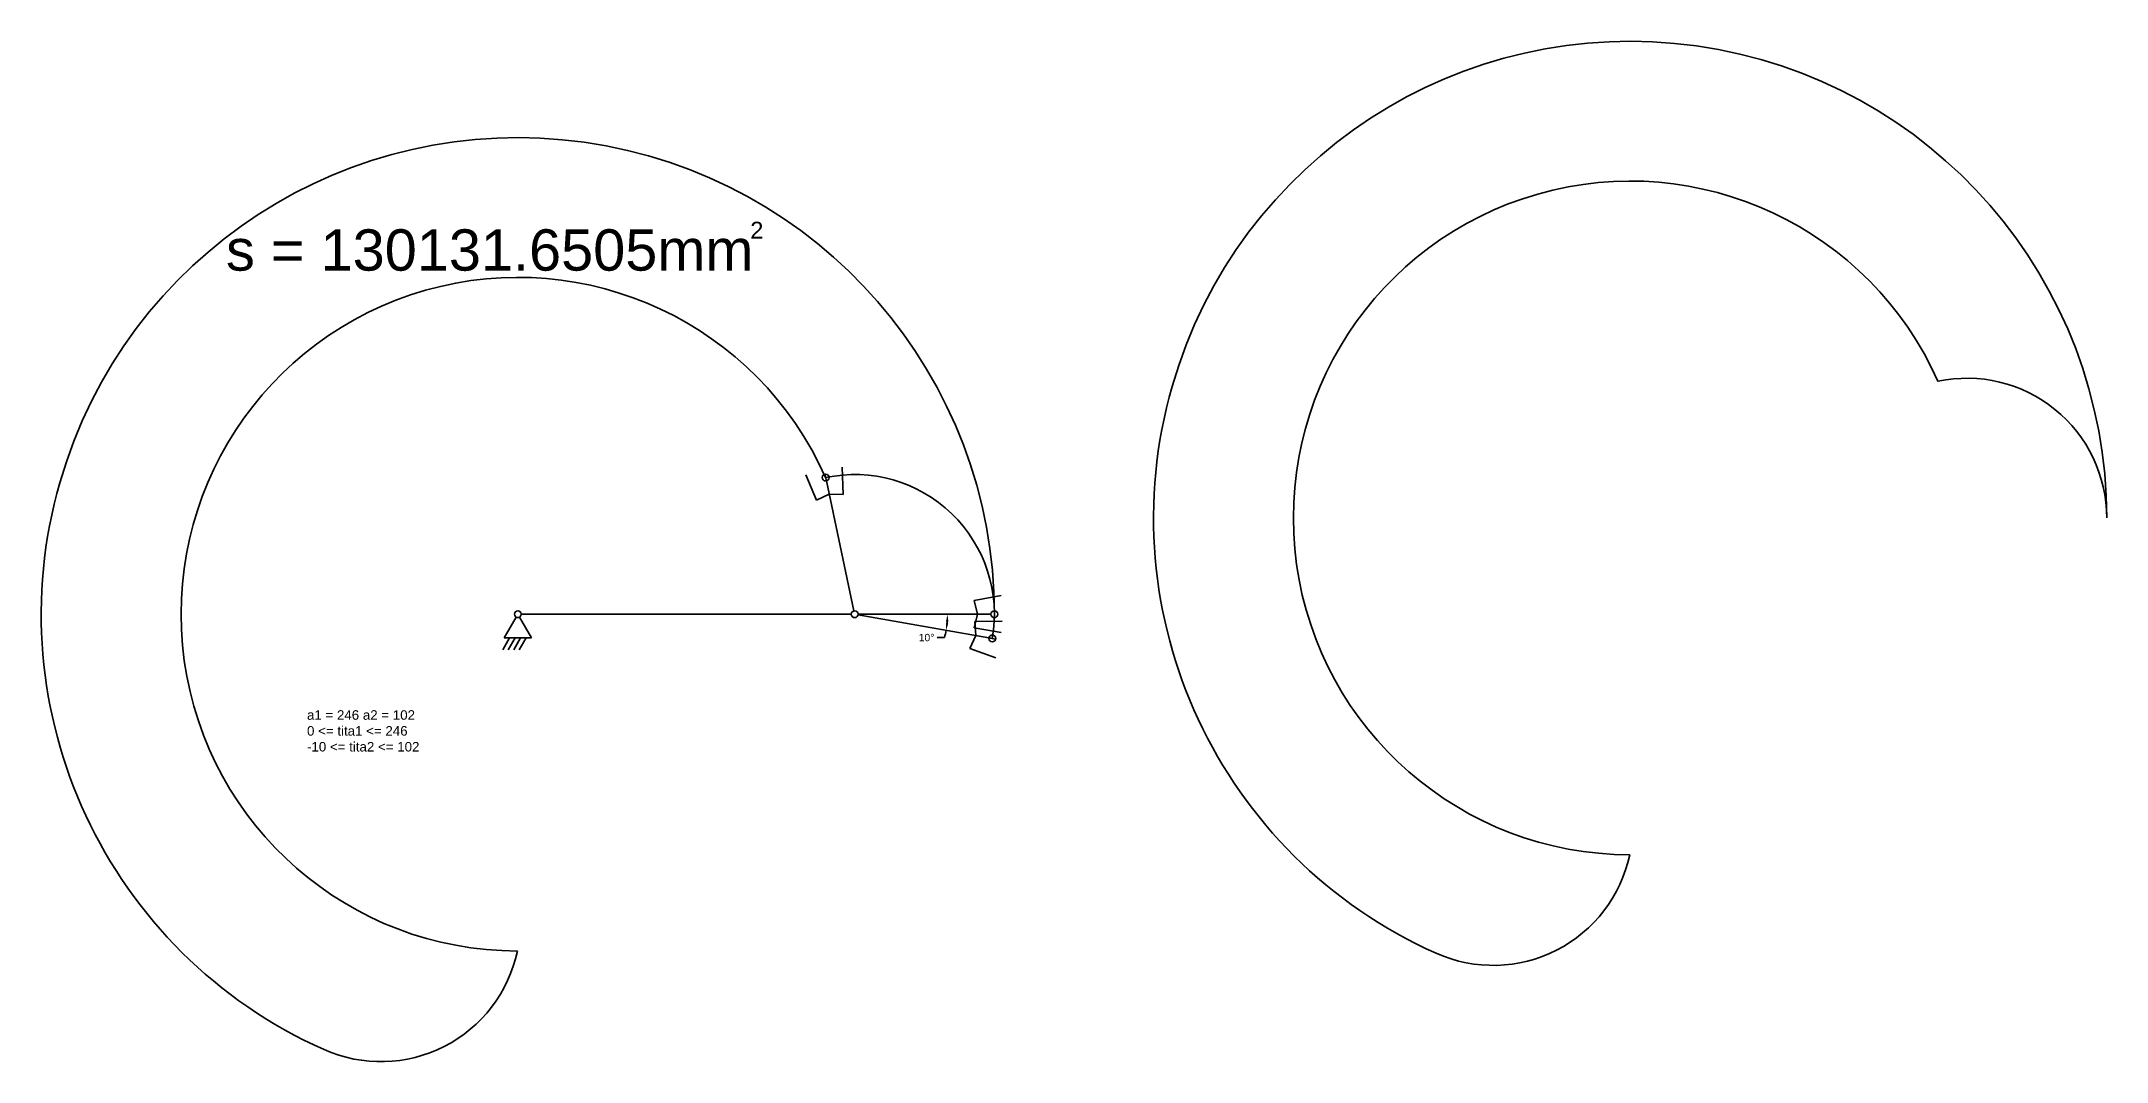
# Model space of a CAD drawing. Header units: inches. Extents: x 203 to 1712, y 157 to 902.
import ezdxf

# ---------------------------------------------------------------- set-up
doc = ezdxf.new("R2010")
doc.units = ezdxf.units.IN
doc.header["$MEASUREMENT"] = 0
doc.styles.get("Standard").update_dxf_attribs({"font": 'arial.ttf'})
doc.dimstyles.get("Standard").update_dxf_attribs({"dimtxt": 0.18, "dimasz": 0.18, "dimexe": 0.18, "dimexo": 0.0625, "dimgap": 0.09, "dimtad": 0, "dimtih": 1, "dimtoh": 1, "dimdec": 4, "dimzin": 0, "dimdsep": 46, "dimtxsty": 'Standard', "dimcen": 0.09, "dimadec": 0, "dimazin": 0, "dimtfac": 1, "dimtdec": 4, "dimtofl": 0, "dimtmove": 0, "dimatfit": 3, "dimfxl": 1, "dimtolj": 1, "dimtzin": 0, "dimarcsym": 0})

# ---------------------------------------------------------------- blocks, each defined once
blk = doc.blocks.new('block 1')
for p, q in [((-1.2, -2.2), (-10, -17.3)), ((10, -17.3), (1.3, -2.2)), ((-6, -17.3), (-11, -26)), ((-10, -17.3), (10, -17.3)), ((-2, -17.3), (-7, -26)), ((2, -17.3), (-3, -26)), ((6, -17.3), (1, -26))]:
    blk.add_line(p, q)
blk.add_circle((0, 0), 2.5)
blk = doc.blocks.new('block 3')
for p, q in [((2.5, 0), (99.5, 0)), ((87.2, 10), (106.9, 13.7)), ((89.7, 0), (87.2, 10)), ((89.7, 0), (87.2, -10)), ((87.2, -10), (106.9, -13.4))]:
    blk.add_line(p, q)
for centre in [(0, 0), (102, 0)]:
    blk.add_circle(centre, 2.5)
blk = doc.blocks.new('block 2')
blk.add_line((2.5, 0), (243.5, 0))
for centre in [(0, 0), (246, 0)]:
    blk.add_circle(centre, 2.5)
blk = doc.blocks.new('*D17')
at = {"color": 0, "lineweight": -2, "transparency": 16777216}
blk.add_line((863.1, 466.7), (857.7, 466.7), dxfattribs=at)
for start, end in [(345.4347, 350), (354.5653, 355.4347)]:
    blk.add_arc((797.4, 483.8), 67.8, start, end, dxfattribs=at)
at = {"color": 0, "transparency": 16777216}
for points in [[(864.1, 478.4), (865.9, 478.3), (865.2, 483.8)], [(865.8, 477.2), (864, 477.5), (864.2, 472)]]:
    blk.add_solid(points, dxfattribs=at)
at = {"layer": 'Defpoints', "color": 0, "transparency": 16777216}
for p in [(799.9, 483.8), (799.9, 483.3), (896.9, 483.8), (865.1, 479.8), (895.4, 466.5)]:
    blk.add_point(p, dxfattribs=at)
at = {"color": 0, "transparency": 16777216, "insert": (849.9, 466.7), "char_height": 5.4, "attachment_point": 5}
blk.add_mtext('\\A1;10°', dxfattribs=at)

msp = doc.modelspace()

# ---------------------------------------------------------------- linework, layer by layer
for p, q in [((776.75562, 581.10168), (775.71606, 585.99242)), ((895.4312, 466.498), (900.35524, 465.62976))]:
    msp.add_line(p, q)
msp.add_lwpolyline([(1711.73351, 554.09269, 0.4769755327), (1588.52652, 653.86374, 1.841770886), (1363.44735, 308.15351, -0.4769755327), (1222.18916, 236.17887, -1.841770886)], format="xyb", close=True)
for points in [[(776.23584, 583.54705, -0.5317094317), (897.89322, 466.06388, 0.5317094317), (776.23584, 583.54705, 1.841770886), (551.15667, 237.83682, -0.4769755327), (409.89848, 165.86217, -1.841770886), (899.44283, 483.77599)], [(1588.52652, 653.86374, -0.4769755327), (1711.73351, 554.09269, -0.4769755327)]]:
    msp.add_lwpolyline(points, format="xyb")

# ---------------------------------------------------------------- block references
for rotation in [102, 350.0000000000001]:
    msp.add_blockref('block 3', (797.44283, 483.77599), dxfattribs=dict(rotation=rotation))
for name, p in [('block 1', (551.44283, 483.77599)), ('block 2', (551.44283, 483.77599)), ('block 2', (551.44283, 483.77599)), ('block 3', (797.44283, 483.77599))]:
    msp.add_blockref(name, p)

# ---------------------------------------------------------------- texts
msp.add_text('2', height=12.3589).set_placement((721.18109, 757.99074))
at = {"attachment_point": 1}
for s, insert, char_height, width in [('s = 130131.6505mm', (338.3356, 764.79331), 30.1489197, 553.8568365), ('a1 = 246 a2 = 102^J0 <= tita1 <= 246^J-10 <= tita2 <= 102', (397.47401, 413.6679), 6.9550789, 85.3574633)]:
    msp.add_mtext(s, dxfattribs=dict(at, insert=insert, char_height=char_height, width=width))

# ---------------------------------------------------------------- dimensions: what is measured, and where the dimension line sits
dim = msp.add_angular_dim_2l(base=(865.11741, 479.8344), line1=((799.90485, 483.34187), (895.4312, 466.498)), line2=((799.94283, 483.77599), (896.94283, 483.77599)), dimstyle='Standard', override={"dimscale": 30})
dim.commit()
dim.dimension.update_dxf_attribs({"geometry": '*D17', "text_midpoint": (849.91076, 466.72812)})

doc.saveas('drawing.dxf')
